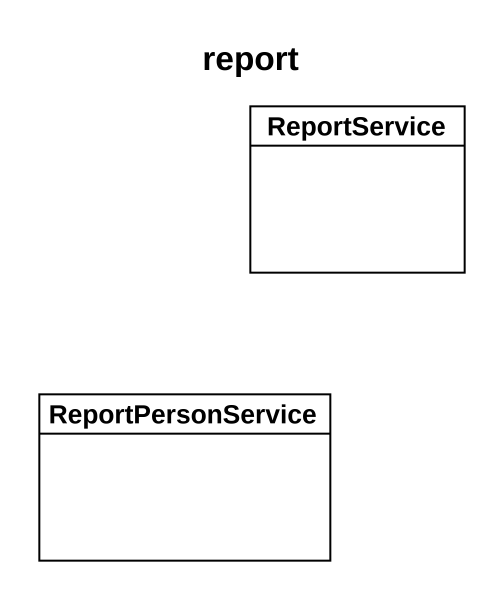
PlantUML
@startuml
title report
hide circle
hide empty members
class ReportService
class ReportPersonService
@enduml
